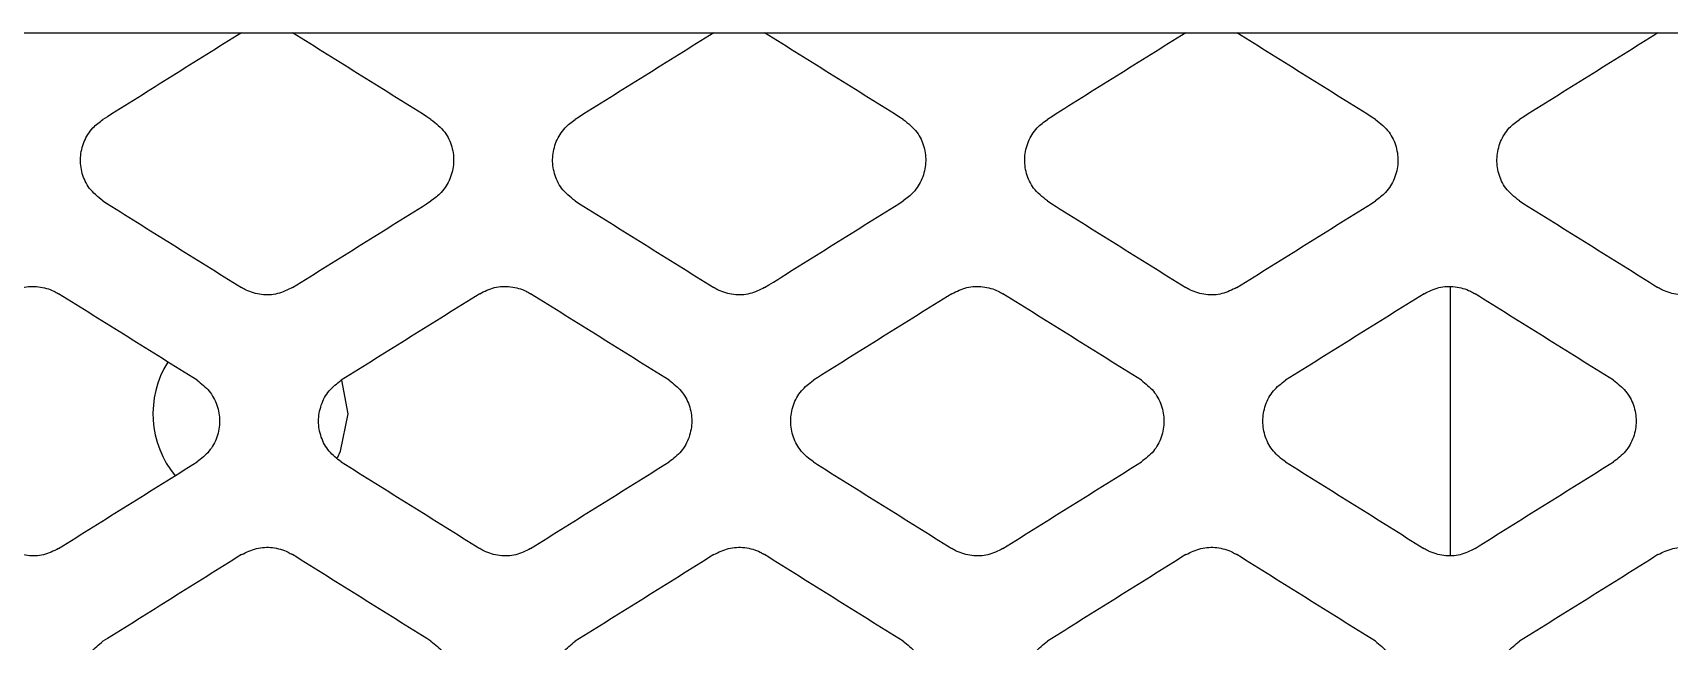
# Model space of a CAD drawing. Header units: millimetres. Extents: x 11355 to 11505, y 8083 to 8171.
# Drawn here: x 11366.035 to 11367.42, y 8090.339 to 8090.854 of the extents above; entities that cross this region are included whole.
import ezdxf

# ---------------------------------------------------------------- set-up
doc = ezdxf.new("R2010")
doc.units = ezdxf.units.MM
doc.layers.add('UPS', color=7, linetype='Continuous')

# ---------------------------------------------------------------- blocks, each defined once
blk = doc.blocks.new('UPS - 2.2kVA (APC SRT2200RMXLI-NC)')
at = {"linetype": 'Continuous'}
for p, q in [((2314.4138, 1376.5248), (2327.7323, 1376.5248)), ((2322.4353, 1376.3099), (2322.4353, 1376.0831)), ((2321.5029, 1376.2026), (2321.4978, 1376.2312))]:
    blk.add_line(p, q, dxfattribs=at)
at = {"linetype": 'Continuous', "flags": 128}
blk.add_lwpolyline([(2321.494, 1376.1653), (2321.4966, 1376.1711), (2321.5029, 1376.2026)], dxfattribs=at)
at = {"linetype": 'Continuous'}
blk.add_arc((2321.4204, 1376.2026), 0.0825, 147.9927, 219.4227, dxfattribs=at)
for points, knots in [([(2321.4128, 1376.5248), (2321.4031, 1376.5187), (2321.3835, 1376.5065), (2321.3445, 1376.4821), (2321.3152, 1376.4638), (2321.2956, 1376.4516)], [0, 0, 0, 0, 0.250053, 0.500107, 1, 1, 1, 1]), ([(2321.5731, 1376.4516), (2321.5634, 1376.4577), (2321.5438, 1376.4699), (2321.5047, 1376.4943), (2321.4755, 1376.5126), (2321.4559, 1376.5248)], [0, 0, 0, 0, 0.250053, 0.500107, 1, 1, 1, 1]), ([(2321.8123, 1376.5248), (2321.8025, 1376.5187), (2321.783, 1376.5065), (2321.7439, 1376.4821), (2321.7146, 1376.4638), (2321.6951, 1376.4516)], [0, 0, 0, 0, 0.250053, 0.500107, 1, 1, 1, 1]), ([(2321.9726, 1376.4516), (2321.9628, 1376.4577), (2321.9433, 1376.4699), (2321.9042, 1376.4943), (2321.8749, 1376.5126), (2321.8554, 1376.5248)], [0, 0, 0, 0, 0.250053, 0.500107, 1, 1, 1, 1]), ([(2322.2118, 1376.5248), (2322.202, 1376.5187), (2322.1825, 1376.5065), (2322.1434, 1376.4821), (2322.1141, 1376.4638), (2322.0946, 1376.4516)], [0, 0, 0, 0, 0.250053, 0.500107, 1, 1, 1, 1]), ([(2322.3721, 1376.4516), (2322.3623, 1376.4577), (2322.3428, 1376.4699), (2322.3037, 1376.4943), (2322.2744, 1376.5126), (2322.2549, 1376.5248)], [0, 0, 0, 0, 0.250053, 0.500107, 1, 1, 1, 1]), ([(2322.6112, 1376.5248), (2322.6015, 1376.5187), (2322.5819, 1376.5065), (2322.5429, 1376.4821), (2322.5136, 1376.4638), (2322.494, 1376.4516)], [0, 0, 0, 0, 0.250053, 0.500107, 1, 1, 1, 1]), ([(2321.2956, 1376.3826), (2321.2914, 1376.386), (2321.2836, 1376.3922), (2321.2774, 1376.4057), (2321.2758, 1376.4195), (2321.279, 1376.433), (2321.2859, 1376.4443), (2321.2926, 1376.4493), (2321.2956, 1376.4516)], [0, 0, 0, 0, 0.19432, 0.360812, 0.528037, 0.695467, 0.862768, 1, 1, 1, 1]), ([(2321.5731, 1376.4516), (2321.5773, 1376.4482), (2321.5852, 1376.442), (2321.5914, 1376.4285), (2321.593, 1376.4147), (2321.5898, 1376.4012), (2321.5829, 1376.3899), (2321.5762, 1376.3849), (2321.5731, 1376.3826)], [0, 0, 0, 0, 0.194318, 0.360854, 0.528149, 0.695606, 0.862865, 1, 1, 1, 1]), ([(2321.6951, 1376.3826), (2321.6909, 1376.386), (2321.6831, 1376.3922), (2321.6769, 1376.4057), (2321.6753, 1376.4195), (2321.6784, 1376.433), (2321.6854, 1376.4443), (2321.6921, 1376.4493), (2321.6951, 1376.4516)], [0, 0, 0, 0, 0.19432, 0.360812, 0.528037, 0.695467, 0.862768, 1, 1, 1, 1]), ([(2321.9726, 1376.4516), (2321.9768, 1376.4482), (2321.9846, 1376.442), (2321.9908, 1376.4285), (2321.9924, 1376.4147), (2321.9892, 1376.4012), (2321.9823, 1376.3899), (2321.9756, 1376.3849), (2321.9726, 1376.3826)], [0, 0, 0, 0, 0.194318, 0.360854, 0.528149, 0.695606, 0.862865, 1, 1, 1, 1]), ([(2322.0946, 1376.3826), (2322.0904, 1376.386), (2322.0825, 1376.3922), (2322.0763, 1376.4057), (2322.0747, 1376.4195), (2322.0779, 1376.433), (2322.0848, 1376.4443), (2322.0915, 1376.4493), (2322.0946, 1376.4516)], [0, 0, 0, 0, 0.19432, 0.360812, 0.528037, 0.695467, 0.862768, 1, 1, 1, 1]), ([(2322.3721, 1376.4516), (2322.3763, 1376.4482), (2322.3841, 1376.442), (2322.3903, 1376.4285), (2322.3919, 1376.4147), (2322.3887, 1376.4012), (2322.3818, 1376.3899), (2322.3751, 1376.3849), (2322.3721, 1376.3826)], [0, 0, 0, 0, 0.194318, 0.360854, 0.528149, 0.695606, 0.862865, 1, 1, 1, 1]), ([(2322.494, 1376.3826), (2322.4898, 1376.386), (2322.482, 1376.3922), (2322.4758, 1376.4057), (2322.4742, 1376.4195), (2322.4774, 1376.433), (2322.4843, 1376.4443), (2322.491, 1376.4493), (2322.494, 1376.4516)], [0, 0, 0, 0, 0.19432, 0.360812, 0.528037, 0.695467, 0.862768, 1, 1, 1, 1]), ([(2321.2956, 1376.3826), (2321.3054, 1376.3765), (2321.3249, 1376.3643), (2321.364, 1376.3399), (2321.3933, 1376.3216), (2321.4128, 1376.3094)], [0, 0, 0, 0, 0.2500408, 0.5000816, 1, 1, 1, 1]), ([(2321.4559, 1376.3094), (2321.4657, 1376.3155), (2321.4852, 1376.3277), (2321.5243, 1376.3521), (2321.5536, 1376.3704), (2321.5731, 1376.3826)], [0, 0, 0, 0, 0.2500408, 0.5000816, 1, 1, 1, 1]), ([(2321.6951, 1376.3826), (2321.7049, 1376.3765), (2321.7244, 1376.3643), (2321.7635, 1376.3399), (2321.7928, 1376.3216), (2321.8123, 1376.3094)], [0, 0, 0, 0, 0.250041, 0.500082, 1, 1, 1, 1]), ([(2321.8554, 1376.3094), (2321.8652, 1376.3155), (2321.8847, 1376.3277), (2321.9238, 1376.3521), (2321.9531, 1376.3704), (2321.9726, 1376.3826)], [0, 0, 0, 0, 0.250041, 0.500082, 1, 1, 1, 1]), ([(2322.0946, 1376.3826), (2322.1043, 1376.3765), (2322.1239, 1376.3643), (2322.1629, 1376.3399), (2322.1922, 1376.3216), (2322.2118, 1376.3094)], [0, 0, 0, 0, 0.250041, 0.500082, 1, 1, 1, 1]), ([(2322.2549, 1376.3094), (2322.2646, 1376.3155), (2322.2842, 1376.3277), (2322.3232, 1376.3521), (2322.3525, 1376.3704), (2322.3721, 1376.3826)], [0, 0, 0, 0, 0.2500408, 0.5000816, 1, 1, 1, 1]), ([(2322.494, 1376.3826), (2322.5038, 1376.3765), (2322.5233, 1376.3643), (2322.5624, 1376.3399), (2322.5917, 1376.3216), (2322.6112, 1376.3094)], [0, 0, 0, 0, 0.250041, 0.500082, 1, 1, 1, 1]), ([(2321.2149, 1376.3042), (2321.219, 1376.3062), (2321.2272, 1376.3103), (2321.2412, 1376.3108), (2321.2515, 1376.3079), (2321.2567, 1376.3049), (2321.258, 1376.3042)], [0, 0, 0, 0, 0.301158, 0.602285, 0.903694, 1, 1, 1, 1]), ([(2321.3752, 1376.231), (2321.3654, 1376.2371), (2321.3458, 1376.2493), (2321.3068, 1376.2737), (2321.2775, 1376.292), (2321.258, 1376.3042)], [0, 0, 0, 0, 0.250046, 0.500092, 1, 1, 1, 1]), ([(2321.4559, 1376.3094), (2321.4518, 1376.3074), (2321.4436, 1376.3033), (2321.4296, 1376.3028), (2321.4193, 1376.3057), (2321.4141, 1376.3087), (2321.4128, 1376.3094)], [0, 0, 0, 0, 0.3010146, 0.6019984, 0.9033754, 1, 1, 1, 1]), ([(2321.6143, 1376.3042), (2321.6045, 1376.2981), (2321.585, 1376.2859), (2321.5459, 1376.2615), (2321.5166, 1376.2432), (2321.4971, 1376.231)], [0, 0, 0, 0, 0.250046, 0.500092, 1, 1, 1, 1]), ([(2321.6143, 1376.3042), (2321.6184, 1376.3062), (2321.6266, 1376.3103), (2321.6406, 1376.3108), (2321.651, 1376.3079), (2321.6562, 1376.3049), (2321.6574, 1376.3042)], [0, 0, 0, 0, 0.3011575, 0.6022847, 0.903694, 1, 1, 1, 1]), ([(2321.7746, 1376.231), (2321.7649, 1376.2371), (2321.7453, 1376.2493), (2321.7062, 1376.2737), (2321.6769, 1376.292), (2321.6574, 1376.3042)], [0, 0, 0, 0, 0.250046, 0.500092, 1, 1, 1, 1]), ([(2321.8554, 1376.3094), (2321.8513, 1376.3074), (2321.8431, 1376.3033), (2321.8291, 1376.3028), (2321.8187, 1376.3057), (2321.8136, 1376.3087), (2321.8123, 1376.3094)], [0, 0, 0, 0, 0.301015, 0.601998, 0.903375, 1, 1, 1, 1]), ([(2322.0138, 1376.3042), (2322.004, 1376.2981), (2321.9845, 1376.2859), (2321.9454, 1376.2615), (2321.9161, 1376.2432), (2321.8966, 1376.231)], [0, 0, 0, 0, 0.250046, 0.500092, 1, 1, 1, 1]), ([(2322.0138, 1376.3042), (2322.0179, 1376.3062), (2322.0261, 1376.3103), (2322.0401, 1376.3108), (2322.0504, 1376.3079), (2322.0556, 1376.3049), (2322.0569, 1376.3042)], [0, 0, 0, 0, 0.301158, 0.602285, 0.903694, 1, 1, 1, 1]), ([(2322.1741, 1376.231), (2322.1643, 1376.2371), (2322.1448, 1376.2493), (2322.1057, 1376.2737), (2322.0764, 1376.292), (2322.0569, 1376.3042)], [0, 0, 0, 0, 0.250046, 0.500092, 1, 1, 1, 1]), ([(2322.2549, 1376.3094), (2322.2508, 1376.3074), (2322.2426, 1376.3033), (2322.2286, 1376.3028), (2322.2182, 1376.3057), (2322.213, 1376.3087), (2322.2118, 1376.3094)], [0, 0, 0, 0, 0.301015, 0.601998, 0.903375, 1, 1, 1, 1]), ([(2322.4133, 1376.3042), (2322.4035, 1376.2981), (2322.3839, 1376.2859), (2322.3449, 1376.2615), (2322.3156, 1376.2432), (2322.296, 1376.231)], [0, 0, 0, 0, 0.250046, 0.500092, 1, 1, 1, 1]), ([(2322.4133, 1376.3042), (2322.4174, 1376.3062), (2322.4256, 1376.3103), (2322.4396, 1376.3108), (2322.4499, 1376.3079), (2322.4551, 1376.3049), (2322.4564, 1376.3042)], [0, 0, 0, 0, 0.301158, 0.602285, 0.903694, 1, 1, 1, 1]), ([(2322.5736, 1376.231), (2322.5638, 1376.2371), (2322.5442, 1376.2493), (2322.5052, 1376.2737), (2322.4759, 1376.292), (2322.4564, 1376.3042)], [0, 0, 0, 0, 0.250046, 0.500092, 1, 1, 1, 1]), ([(2322.6543, 1376.3094), (2322.6502, 1376.3074), (2322.642, 1376.3033), (2322.628, 1376.3028), (2322.6177, 1376.3057), (2322.6125, 1376.3087), (2322.6112, 1376.3094)], [0, 0, 0, 0, 0.301015, 0.601998, 0.903375, 1, 1, 1, 1]), ([(2321.3752, 1376.231), (2321.3788, 1376.2281), (2321.3861, 1376.2225), (2321.3927, 1376.2101), (2321.3951, 1376.1964), (2321.3927, 1376.1827), (2321.386, 1376.1704), (2321.3788, 1376.1648), (2321.3752, 1376.162)], [0, 0, 0, 0, 0.166702, 0.333375, 0.500722, 0.667724, 0.834682, 1, 1, 1, 1]), ([(2321.4971, 1376.162), (2321.4935, 1376.1648), (2321.4862, 1376.1704), (2321.4796, 1376.1828), (2321.4772, 1376.1965), (2321.4796, 1376.2102), (2321.4862, 1376.2226), (2321.4935, 1376.2282), (2321.4971, 1376.231)], [0, 0, 0, 0, 0.166661, 0.333294, 0.500578, 0.667546, 0.834534, 1, 1, 1, 1]), ([(2321.7746, 1376.231), (2321.7783, 1376.2281), (2321.7855, 1376.2225), (2321.7922, 1376.2101), (2321.7945, 1376.1964), (2321.7921, 1376.1827), (2321.7855, 1376.1704), (2321.7782, 1376.1648), (2321.7746, 1376.162)], [0, 0, 0, 0, 0.166702, 0.333375, 0.500722, 0.667724, 0.834682, 1, 1, 1, 1]), ([(2321.8966, 1376.162), (2321.8929, 1376.1648), (2321.8857, 1376.1704), (2321.879, 1376.1828), (2321.8767, 1376.1965), (2321.8791, 1376.2102), (2321.8857, 1376.2226), (2321.893, 1376.2282), (2321.8966, 1376.231)], [0, 0, 0, 0, 0.166661, 0.333294, 0.500578, 0.667546, 0.834534, 1, 1, 1, 1]), ([(2322.1741, 1376.231), (2322.1777, 1376.2281), (2322.185, 1376.2225), (2322.1916, 1376.2101), (2322.194, 1376.1964), (2322.1916, 1376.1827), (2322.185, 1376.1704), (2322.1777, 1376.1648), (2322.1741, 1376.162)], [0, 0, 0, 0, 0.166702, 0.333375, 0.500722, 0.667724, 0.834682, 1, 1, 1, 1]), ([(2322.296, 1376.162), (2322.2924, 1376.1648), (2322.2851, 1376.1704), (2322.2785, 1376.1828), (2322.2761, 1376.1965), (2322.2785, 1376.2102), (2322.2852, 1376.2226), (2322.2924, 1376.2282), (2322.296, 1376.231)], [0, 0, 0, 0, 0.166661, 0.333294, 0.500578, 0.667546, 0.834534, 1, 1, 1, 1]), ([(2322.5736, 1376.231), (2322.5772, 1376.2281), (2322.5845, 1376.2225), (2322.5911, 1376.2101), (2322.5935, 1376.1964), (2322.5911, 1376.1827), (2322.5844, 1376.1704), (2322.5772, 1376.1648), (2322.5736, 1376.162)], [0, 0, 0, 0, 0.166702, 0.333375, 0.500722, 0.667724, 0.834682, 1, 1, 1, 1]), ([(2321.258, 1376.0887), (2321.2677, 1376.0948), (2321.2873, 1376.1071), (2321.3263, 1376.1315), (2321.3556, 1376.1498), (2321.3752, 1376.162)], [0, 0, 0, 0, 0.250035, 0.500069, 1, 1, 1, 1]), ([(2321.4971, 1376.162), (2321.5069, 1376.1559), (2321.5264, 1376.1437), (2321.5655, 1376.1193), (2321.5948, 1376.101), (2321.6143, 1376.0887)], [0, 0, 0, 0, 0.250035, 0.500069, 1, 1, 1, 1]), ([(2321.6574, 1376.0887), (2321.6672, 1376.0948), (2321.6867, 1376.1071), (2321.7258, 1376.1315), (2321.7551, 1376.1498), (2321.7746, 1376.162)], [0, 0, 0, 0, 0.250035, 0.500069, 1, 1, 1, 1]), ([(2321.8966, 1376.162), (2321.9063, 1376.1559), (2321.9259, 1376.1437), (2321.9649, 1376.1193), (2321.9942, 1376.101), (2322.0138, 1376.0887)], [0, 0, 0, 0, 0.250035, 0.500069, 1, 1, 1, 1]), ([(2322.0569, 1376.0887), (2322.0667, 1376.0948), (2322.0862, 1376.1071), (2322.1253, 1376.1315), (2322.1546, 1376.1498), (2322.1741, 1376.162)], [0, 0, 0, 0, 0.250035, 0.500069, 1, 1, 1, 1]), ([(2322.296, 1376.162), (2322.3058, 1376.1559), (2322.3253, 1376.1437), (2322.3644, 1376.1193), (2322.3937, 1376.101), (2322.4132, 1376.0887)], [0, 0, 0, 0, 0.250035, 0.500069, 1, 1, 1, 1]), ([(2322.4564, 1376.0887), (2322.4661, 1376.0948), (2322.4857, 1376.1071), (2322.5247, 1376.1315), (2322.554, 1376.1498), (2322.5736, 1376.162)], [0, 0, 0, 0, 0.250035, 0.500069, 1, 1, 1, 1]), ([(2321.258, 1376.0887), (2321.2538, 1376.0867), (2321.2456, 1376.0826), (2321.2316, 1376.0821), (2321.2213, 1376.085), (2321.2161, 1376.088), (2321.2148, 1376.0887)], [0, 0, 0, 0, 0.30145, 0.602864, 0.90458, 1, 1, 1, 1]), ([(2321.4128, 1376.0836), (2321.4031, 1376.0775), (2321.3835, 1376.0652), (2321.3445, 1376.0408), (2321.3152, 1376.0225), (2321.2956, 1376.0103)], [0, 0, 0, 0, 0.250039, 0.500077, 1, 1, 1, 1]), ([(2321.4128, 1376.0836), (2321.4169, 1376.0856), (2321.4252, 1376.0897), (2321.4392, 1376.0902), (2321.4495, 1376.0873), (2321.4547, 1376.0843), (2321.4559, 1376.0836)], [0, 0, 0, 0, 0.301559, 0.603083, 0.904825, 1, 1, 1, 1]), ([(2321.5731, 1376.0103), (2321.5634, 1376.0164), (2321.5438, 1376.0286), (2321.5048, 1376.053), (2321.4755, 1376.0714), (2321.4559, 1376.0836)], [0, 0, 0, 0, 0.250039, 0.500077, 1, 1, 1, 1]), ([(2321.6574, 1376.0887), (2321.6533, 1376.0867), (2321.6451, 1376.0826), (2321.6311, 1376.0821), (2321.6207, 1376.085), (2321.6156, 1376.088), (2321.6143, 1376.0887)], [0, 0, 0, 0, 0.30145, 0.602864, 0.90458, 1, 1, 1, 1]), ([(2321.8123, 1376.0836), (2321.8025, 1376.0775), (2321.783, 1376.0652), (2321.7439, 1376.0408), (2321.7146, 1376.0225), (2321.6951, 1376.0103)], [0, 0, 0, 0, 0.250039, 0.500077, 1, 1, 1, 1]), ([(2321.8123, 1376.0836), (2321.8164, 1376.0856), (2321.8246, 1376.0897), (2321.8386, 1376.0902), (2321.849, 1376.0873), (2321.8542, 1376.0843), (2321.8554, 1376.0836)], [0, 0, 0, 0, 0.301559, 0.603083, 0.904825, 1, 1, 1, 1]), ([(2321.9726, 1376.0103), (2321.9628, 1376.0164), (2321.9433, 1376.0286), (2321.9042, 1376.053), (2321.8749, 1376.0714), (2321.8554, 1376.0836)], [0, 0, 0, 0, 0.250039, 0.500077, 1, 1, 1, 1]), ([(2322.0569, 1376.0887), (2322.0528, 1376.0867), (2322.0446, 1376.0826), (2322.0306, 1376.0821), (2322.0202, 1376.085), (2322.015, 1376.088), (2322.0138, 1376.0887)], [0, 0, 0, 0, 0.30145, 0.602864, 0.90458, 1, 1, 1, 1]), ([(2322.2118, 1376.0836), (2322.202, 1376.0775), (2322.1825, 1376.0652), (2322.1434, 1376.0408), (2322.1141, 1376.0225), (2322.0946, 1376.0103)], [0, 0, 0, 0, 0.250039, 0.500077, 1, 1, 1, 1]), ([(2322.2118, 1376.0836), (2322.2159, 1376.0856), (2322.2241, 1376.0897), (2322.2381, 1376.0902), (2322.2485, 1376.0873), (2322.2536, 1376.0843), (2322.2549, 1376.0836)], [0, 0, 0, 0, 0.301559, 0.603083, 0.904825, 1, 1, 1, 1]), ([(2322.3721, 1376.0103), (2322.3623, 1376.0164), (2322.3428, 1376.0286), (2322.3037, 1376.053), (2322.2744, 1376.0714), (2322.2549, 1376.0836)], [0, 0, 0, 0, 0.250039, 0.500077, 1, 1, 1, 1]), ([(2322.4564, 1376.0887), (2322.4522, 1376.0867), (2322.444, 1376.0826), (2322.43, 1376.0821), (2322.4197, 1376.085), (2322.4145, 1376.088), (2322.4132, 1376.0887)], [0, 0, 0, 0, 0.30145, 0.602864, 0.90458, 1, 1, 1, 1]), ([(2322.6112, 1376.0836), (2322.6015, 1376.0775), (2322.5819, 1376.0652), (2322.5429, 1376.0408), (2322.5136, 1376.0225), (2322.494, 1376.0103)], [0, 0, 0, 0, 0.250039, 0.500077, 1, 1, 1, 1]), ([(2322.6112, 1376.0836), (2322.6153, 1376.0856), (2322.6236, 1376.0897), (2322.6376, 1376.0902), (2322.6479, 1376.0873), (2322.6531, 1376.0843), (2322.6543, 1376.0836)], [0, 0, 0, 0, 0.301559, 0.603083, 0.904825, 1, 1, 1, 1]), ([(2321.2956, 1375.9413), (2321.292, 1375.9441), (2321.2847, 1375.9498), (2321.2781, 1375.9622), (2321.2757, 1375.9759), (2321.2781, 1375.9896), (2321.2847, 1376.0019), (2321.292, 1376.0075), (2321.2956, 1376.0103)], [0, 0, 0, 0, 0.166752, 0.333482, 0.500689, 0.66748, 0.834277, 1, 1, 1, 1]), ([(2321.5731, 1376.0103), (2321.5768, 1376.0075), (2321.5841, 1376.0019), (2321.5907, 1375.9895), (2321.5931, 1375.9758), (2321.5906, 1375.9621), (2321.584, 1375.9497), (2321.5768, 1375.9441), (2321.5731, 1375.9413)], [0, 0, 0, 0, 0.166787, 0.333551, 0.500809, 0.667627, 0.8344, 1, 1, 1, 1]), ([(2321.6951, 1375.9413), (2321.6914, 1375.9441), (2321.6842, 1375.9498), (2321.6775, 1375.9622), (2321.6752, 1375.9759), (2321.6776, 1375.9896), (2321.6842, 1376.0019), (2321.6915, 1376.0075), (2321.6951, 1376.0103)], [0, 0, 0, 0, 0.166752, 0.333482, 0.500689, 0.66748, 0.834277, 1, 1, 1, 1]), ([(2321.9726, 1376.0103), (2321.9763, 1376.0075), (2321.9835, 1376.0019), (2321.9901, 1375.9895), (2321.9925, 1375.9758), (2321.9901, 1375.9621), (2321.9835, 1375.9497), (2321.9762, 1375.9441), (2321.9726, 1375.9413)], [0, 0, 0, 0, 0.166787, 0.333551, 0.500809, 0.667627, 0.8344, 1, 1, 1, 1]), ([(2322.0946, 1375.9413), (2322.0909, 1375.9441), (2322.0836, 1375.9498), (2322.077, 1375.9622), (2322.0746, 1375.9759), (2322.0771, 1375.9896), (2322.0837, 1376.0019), (2322.0909, 1376.0075), (2322.0946, 1376.0103)], [0, 0, 0, 0, 0.166752, 0.333482, 0.500689, 0.66748, 0.834277, 1, 1, 1, 1]), ([(2322.3721, 1376.0103), (2322.3757, 1376.0075), (2322.383, 1376.0019), (2322.3896, 1375.9895), (2322.392, 1375.9758), (2322.3896, 1375.9621), (2322.383, 1375.9497), (2322.3757, 1375.9441), (2322.3721, 1375.9413)], [0, 0, 0, 0, 0.166787, 0.333551, 0.500809, 0.667627, 0.8344, 1, 1, 1, 1]), ([(2322.494, 1375.9413), (2322.4904, 1375.9441), (2322.4831, 1375.9498), (2322.4765, 1375.9622), (2322.4741, 1375.9759), (2322.4765, 1375.9896), (2322.4831, 1376.0019), (2322.4904, 1376.0075), (2322.494, 1376.0103)], [0, 0, 0, 0, 0.166752, 0.333482, 0.500689, 0.66748, 0.834277, 1, 1, 1, 1])]:
    blk.add_open_spline(points, degree=3, knots=knots, dxfattribs=at)

msp = doc.modelspace()

# ---------------------------------------------------------------- block references
at = {"layer": 'UPS'}
msp.add_blockref('UPS - 2.2kVA (APC SRT2200RMXLI-NC)', (9044.799, 6714.3289), dxfattribs=at)

doc.saveas('drawing.dxf')
